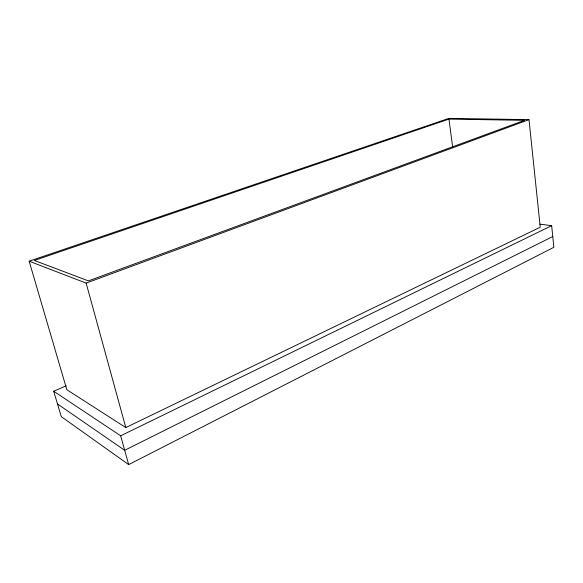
<?xml version="1.0" encoding="UTF-8"?>
<svg xmlns="http://www.w3.org/2000/svg" width="583" height="583" viewBox="0 0 583 583"><rect width="100%" height="100%" fill="white"/><g stroke="black" fill="none" stroke-linecap="round" stroke-linejoin="round"><path stroke-width="0.87" d="M66.2 385.793L53.694 391.229L61.266 416.619L128.668 464.607L553.85 247.301L551.678 225.672L539.938 224.156M552.771 236.53L124.689 450.287L57.498 403.983M53.694 391.229L120.674 435.807L551.678 225.672M125.804 427.572L540.252 227.217L529 119.639L448.815 118.393L29.15 261.191L66.826 389.699L125.804 427.572L86.146 283.105L29.15 261.191M86.146 283.105L529 119.639M448.954 119.092L34.346 260.455L88.419 280.882L524.525 120.331L448.954 119.092L452.634 146.909M120.674 435.807L128.668 464.607"/></g></svg>
